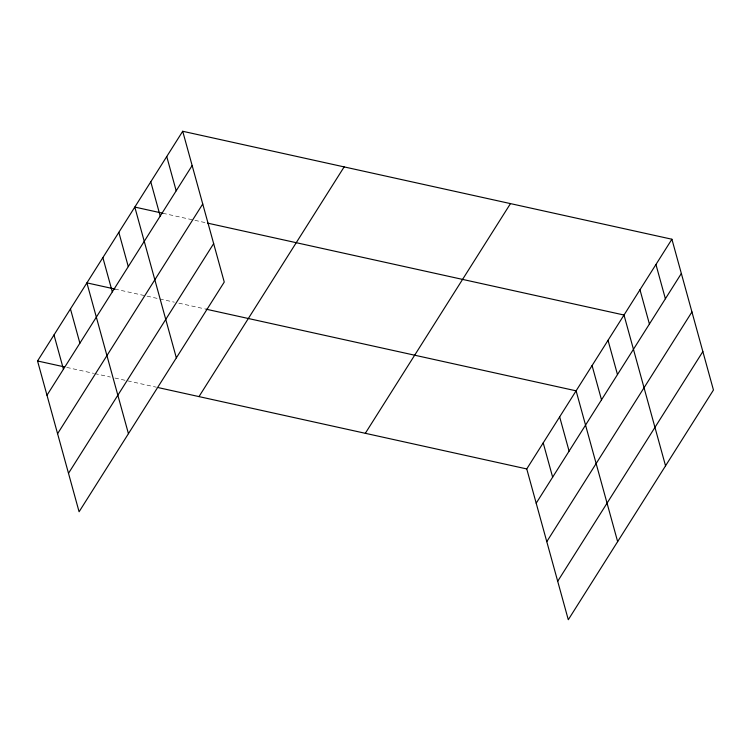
<?xml version="1.0" encoding="UTF-8"?>
<svg xmlns="http://www.w3.org/2000/svg" width="751" height="751" viewBox="0 0 751 751"><rect width="100%" height="100%" fill="white"/><g stroke="black" fill="none" stroke-linecap="round" stroke-linejoin="round"><path stroke-width="0.56" stroke-dasharray="3.75 2.82" d="M162.836 213.256L206.553 222.906M114.931 289.06L158.658 298.71M159.775 298.954L174.354 302.174M178.832 303.16L204.619 308.849M66.698 367.408L93.603 373.341M94.729 373.594L110.425 377.058M114.903 378.044L156.386 387.197"/><path stroke-width="1.13" d="M182.709 131.275L224.249 282.066L79.09 511.769L37.55 360.978L182.709 131.275L671.91 239.231L713.45 390.022L568.291 619.725L526.751 468.934L671.91 239.231M46.984 395.242L192.153 165.539M57.583 433.693L202.742 203.99M68.491 473.318L213.659 243.615M198.987 396.603L344.146 166.9M365.315 433.308L510.473 203.605M536.195 503.198L681.354 273.495M546.784 541.649L691.943 311.947M557.693 581.274L702.861 351.571M162.836 213.256L134.804 207.069L176.344 357.87M207.68 223.15L624.006 315.026L665.546 465.827M114.931 289.06L86.9 282.874L128.44 433.674M205.736 309.102L576.111 390.83L617.641 541.631M37.55 360.978L64.455 366.91M158.63 387.694L526.751 468.934M655.942 264.493L665.386 298.757M639.974 289.764L649.418 324.028M608.038 340.297L617.482 374.561M592.079 365.559L601.513 399.832M559.655 416.861L569.098 451.135M543.208 442.893L552.642 477.167M166.741 156.537L176.185 190.81M150.773 181.808L160.216 216.072M118.836 232.341L128.28 266.605M102.868 257.612L112.312 291.876M70.453 308.905L79.888 343.179M53.997 334.937L63.441 369.21"/></g></svg>
